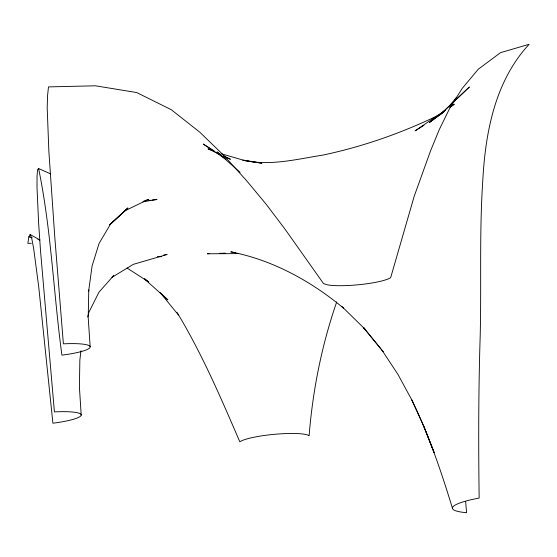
<?xml version="1.0" encoding="UTF-8"?>
<svg xmlns="http://www.w3.org/2000/svg" width="557" height="557" viewBox="0 0 557 557"><rect width="100%" height="100%" fill="white"/><g stroke="black" fill="none" stroke-linecap="round" stroke-linejoin="round"><path stroke-width="0.84" d="M80.96 350.778L79.853 360.024L79.414 387.094L81.197 415.111A35.725 5.709 -5.4 0 1 52.915 423.209L38.739 286.932L33.692 248.756L31.77 238.514L30.141 234.511L28.873 236.829L27.85 243.325L31.269 243.332M87.672 316.961L88.981 312.094L98.909 292.265L113.712 275.52L111.992 277.323L133.353 264.331L167.142 254.493L163.807 254.96M336.713 301.915C321.786 345.075 312.735 390.178 309.128 435.685A35.725 5.709 -5.4 0 0 275.081 434.258A35.725 5.709 -5.4 0 0 239.837 441.826C220.878 397.844 201.954 353.604 177.112 312.547M50.415 173.819L38.593 168.527L37.598 169.746L37.047 176.005L37.013 187.674L38.628 223.176L40.515 250.734L54.412 411.895A35.725 5.709 -5.4 0 1 81.197 415.111M444.542 111.303L429.51 122.449L440.643 114.171L449.513 105.816L456.594 97.28M449.513 105.816L469.384 86.989L440.643 114.171L443.33 112.18M124.963 210.755L127.866 208.067L109.701 224.784L124.963 210.755L148.566 199.357L143.699 201.168M127.866 208.067L110.544 224.053L99.076 243.437L92.072 266.009L88.612 291.374L88.772 289.932L88.208 317.762L90.15 346.67M454.101 104.208L450.007 107.25L454.101 104.208L450.557 106.631M445.6 110.014L415.118 130.839L423.919 125.346M438.979 115.007C402.091 132.879 363.192 146.568 323.067 155.055C296.623 159.239 269.602 166.299 242.894 160.235L261.881 163.222L242.956 160.054L221.032 153.697M142.926 201.794L157.032 199.469L152.117 200.033M148.844 200.402L150.481 200.214M209.105 253.714L207.406 253.776L238.41 253.602M219.333 253.358L225.293 253.15M157.812 256.686L161.258 256.638L157.882 256.589M235.66 252.815L230.786 251.848C272.714 260.001 311.022 281.097 343.655 308.223M28.873 236.829L32.181 237.769M37.96 239.406L39.61 239.872M213.749 150.975L208.081 148.858L218.873 153.892M223.496 156.044L230.438 159.281L223.42 155.828M30.141 234.511L39.937 239.976M214.215 150.989L203.249 144.054L225.996 159.302M127.059 268.042L148.677 281.967L144.716 278.723M224.179 157.645L217.056 151.908L240.109 172.371M144.583 279.029L167.796 299.854L161.182 293.546M341.887 306.482L364.919 329.09L363.63 327.718L383.049 351.516L363.63 327.718M159.977 292.397L178.428 314.949M382.116 350.409L397.949 374.415L411.616 399.578L423.849 426.363L434.126 452.583L423.55 425.701M411.616 399.578C428.681 434.537 441.235 471.445 452.549 508.597M38.593 168.527C51.279 229.853 53.521 293.128 61.897 355.15A35.725 5.709 -5.4 0 0 90.178 347.06A35.725 5.709 -5.4 0 0 63.387 343.843L54.83 237.63L48.877 151.601L47.185 107.835L47.561 95.602L48.494 86.899L95.435 85.799L136.695 92.553L171.208 109.659L199.886 132.267L223.963 155.605L246.41 180.475L266.072 204.12L285.01 229.15L323.533 283.59L327.405 284.843A34.687 5.549 -5.4 0 0 361.897 284.39A34.687 5.549 -5.4 0 0 390.673 277.637L414.178 196.322L430.575 150.801L439.348 129.433L449.513 108.719L462.129 88.507L478.31 69.186L500.52 52.657L529.15 44.302C495.034 80.953 485.356 132.441 482.766 180.781C479.312 232.638 481.478 284.627 480.176 336.532C478.47 390.36 478.442 444.214 479.152 498.062L474.815 498.919A54.823 8.766 -5.4 0 0 466.585 512.698L465.638 501.446"/></g></svg>
